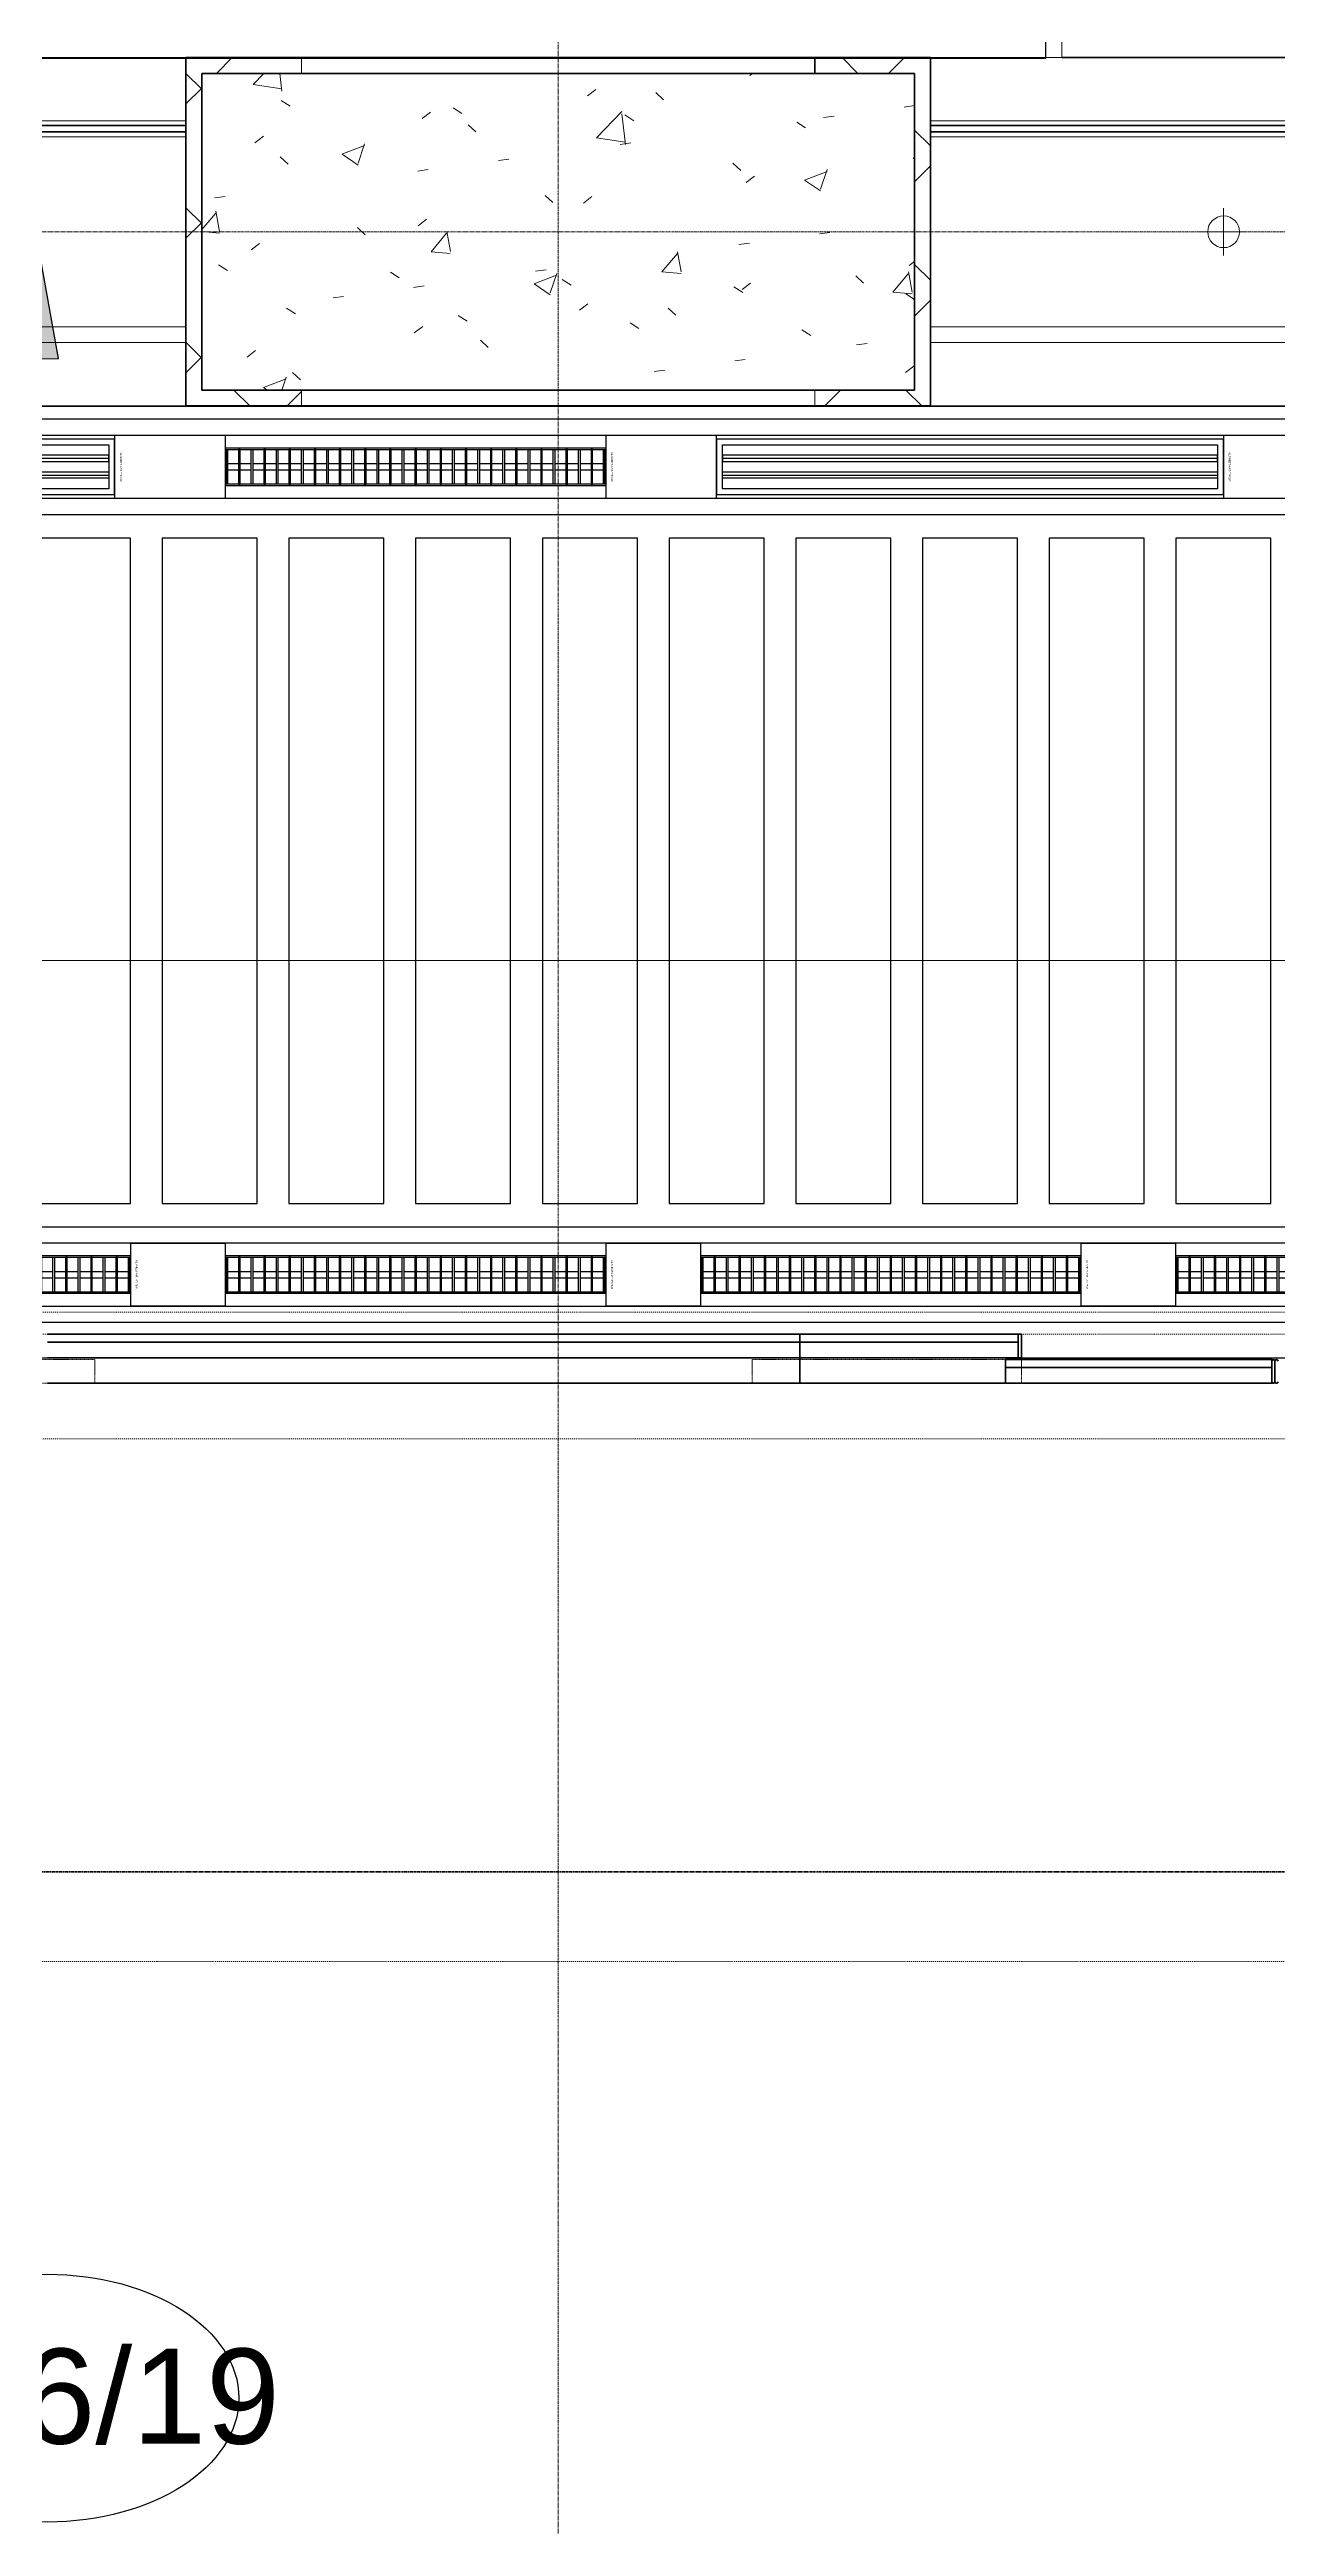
# Model space of a CAD drawing. Header units: millimetres. Extents: x -794868 to -715506, y -16735 to 22434.
# Drawn here: x -780488 to -776612, y -3664 to 4154 of the extents above; entities that cross this region are included whole.
import ezdxf
from ezdxf.enums import TextEntityAlignment as Align
from ezdxf.xclip import XClip

# ---------------------------------------------------------------- set-up
doc = ezdxf.new("R2010")
doc.units = ezdxf.units.MM
doc.header["$XCLIPFRAME"] = 0
for name, pattern in [('DASH', [6.35, 3.175, -3.175]), ('DPA_Grid _ Level 100', [10, 5.5, -1.6, 1.3, -1.6]), ('DPA_Hidden 500', [1.4, 0.8, -0.6])]:
    doc.linetypes.add(name, pattern=pattern)
for name, color, linetype in [('000 - WIPEOUT', 250, 'Continuous'), ('001 - ASCESSORIES', 251, 'Continuous'), ('A04_TUBE SERIES', 2, 'Continuous'), ('A11_ALU.SOLID SHEET', 2, 'Continuous')]:
    doc.layers.add(name, color=color, linetype=linetype)
for name, color, linetype, lineweight in [('A-ANNO-NOTE', 3, 'Continuous', 25), ('A-CLNG', 2, 'Continuous', 9), ('A-COLS', 5, 'Continuous', 70), ('A-COLS-E', 1, 'Continuous', 35), ('A-DETL-GENF', 2, 'Continuous', 9), ('A-GENM', 1, 'Continuous', 9), ('A-GENM-HDLN', 2, 'DPA_Hidden 500', 9), ('A-GLAZ-CURT', 2, 'Continuous', 9), ('A-WALL', 5, 'Continuous', 35), ('A-WALL-FNSH', 2, 'Continuous', 35), ('A-WALL-PATT', 1, 'Continuous', 35), ('E-LITE-EQPM', 2, 'Continuous', 9), ('G-ANNO-SECL', 3, 'Continuous', 9), ('I-WALL-E', 2, 'Continuous', 35), ('Q-SPCQ', 2, 'Continuous', 35), ('Q-SPCQ-HDLN', 2, 'DASH', 9), ('S-GRID', 251, 'Continuous', 9), ('WALL-E', 2, 'Continuous', 35)]:
    doc.layers.add(name, color=color, linetype=linetype, lineweight=lineweight)
doc.styles.add('Arial_2', font='arial.ttf', dxfattribs={"height": 300})
pattern_1 = [(45, (0, 0), (-212.13203, 212.13203), []), (135, (0, 0), (-212.13203, -212.13203), [])]

# ---------------------------------------------------------------- blocks, each defined once
blk = doc.blocks.new('DPA_Speciality_PlatformScreenDoor - Length_135300-12767973-4262-01 ENLARGED UPPER PLATFORM LEVEL - REFLECTED CEILING PLAN - SHEET 3')
at = {"layer": 'A-GENM'}
for p, q in [((60087.5, -250), (59889.7, -250)), ((59889.7, -250), (60087.5, -250)), ((59982.5, -250), (59892.5, -250)), ((59892.5, -250), (59982.5, -250)), ((59992.5, -250), (60082.5, -250)), ((60082.5, -250), (59992.5, -250)), ((60640.3, -330), (60764.1, -330)), ((60650.9, -330), (60704, -330)), ((60700.4, -330), (60753.5, -330)), ((62240.3, -330), (62364.1, -330)), ((62250.9, -330), (62304, -330)), ((62300.4, -330), (62353.5, -330))]:
    blk.add_line(p, q, dxfattribs=at)
at = {"layer": 'A-GENM-HDLN'}
for p, q in [((60387.5, -175), (60387.5, -250)), ((60387.5, -175), (61237.5, -175)), ((61237.5, -250), (61237.5, -175)), ((63312.5, -250), (63312.5, -175)), ((64162.5, -175), (63312.5, -175)), ((60387.5, -250), (61237.5, -250)), ((64162.5, -250), (63312.5, -250))]:
    blk.add_line(p, q, dxfattribs=at)
at = {"layer": 'Q-SPCQ', "linetype": 'DASH', "lineweight": 9}
blk.add_line((3946, 1650), (73451.3, 1650), dxfattribs=at)
at = {"layer": 'Q-SPCQ'}
for p, q in [((59587.5, -245), (59587.5, -180)), ((59587.5, -180), (59587.5, -245)), ((59587.5, -180), (59587.5, -245)), ((59587.5, -245), (59587.5, -180)), ((60437.5, -175), (59597.5, -175)), ((59597.5, -175), (60437.5, -175)), ((59597.5, -175), (59597.5, -225)), ((59597.5, -175), (59597.5, -225)), ((59597.5, -245), (59597.5, -180)), ((59597.5, -180), (59597.5, -245)), ((59597.5, -225), (60437.5, -225)), ((60437.5, -225), (59597.5, -225)), ((59597.5, -250), (59597.5, -225)), ((59597.5, -225), (59597.5, -250)), ((60437.5, -225), (59597.5, -225)), ((59597.5, -225), (59597.5, -250)), ((59597.5, -250), (59597.5, -225)), ((59597.5, -225), (60437.5, -225)), ((60437.5, -225), (59597.5, -225)), ((59597.5, -225), (60437.5, -225)), ((59627.5, -175), (60407.5, -175)), ((60407.5, -175), (59627.5, -175)), ((60407.5, -175), (59627.5, -175)), ((59627.5, -175), (60407.5, -175)), ((60407.5, -225), (59627.5, -225)), ((59627.5, -225), (60407.5, -225)), ((59627.5, -225), (60407.5, -225)), ((60407.5, -225), (59627.5, -225)), ((60387.5, -225), (59647.5, -225)), ((59647.5, -225), (60387.5, -225)), ((60387.5, -225), (59647.5, -225)), ((59647.5, -225), (60387.5, -225)), ((60387.5, -175), (61087.5, -175)), ((60437.5, -225), (60437.5, -175)), ((60437.5, -175), (60437.5, -225)), ((60437.5, -225), (60437.5, -250)), ((60437.5, -225), (60437.5, -250)), ((60437.5, -250), (60437.5, -225)), ((60437.5, -225), (60437.5, -250)), ((61087.5, -175), (61087.5, -330)), ((61087.5, -175), (63462.5, -175)), ((61087.5, -330), (61087.5, -175)), ((61087.5, -200), (61087.5, -175.9)), ((61087.5, -175.9), (61087.5, -200)), ((61087.5, -305), (61087.5, -200)), ((61087.5, -200), (61087.5, -305)), ((59597.5, -250), (60437.5, -250)), ((60437.5, -250), (59597.5, -250)), ((59597.5, -250), (60437.5, -250)), ((60437.5, -250), (59597.5, -250)), ((60387.5, -250), (59647.5, -250)), ((59647.5, -250), (60387.5, -250)), ((60387.5, -250), (59647.5, -250)), ((59647.5, -250), (60387.5, -250)), ((60387.5, -305), (60387.5, -250)), ((60387.5, -250), (60387.5, -330)), ((60397.5, -255), (60387.5, -255)), ((60387.5, -255), (60387.5, -330)), ((60387.5, -330), (60387.5, -255)), ((60387.5, -255), (60397.5, -255)), ((60387.5, -329.1), (60387.5, -305)), ((60397.5, -330), (60397.5, -255)), ((60397.5, -255), (60397.5, -330)), ((61087.5, -255), (60397.5, -255)), ((60397.5, -255), (61087.5, -255)), ((60397.5, -255), (60397.5, -305)), ((60397.5, -255), (60397.5, -305)), ((61087.5, -305), (60397.5, -305)), ((60397.5, -305), (61077.5, -305)), ((60397.5, -305), (60397.5, -330)), ((60397.5, -305), (60397.5, -330)), ((60397.5, -305), (61077.5, -305)), ((61077.5, -305), (60397.5, -305)), ((60397.5, -330), (60397.5, -305)), ((60397.5, -305), (60397.5, -330)), ((61087.5, -305), (60397.5, -305)), ((60397.5, -305), (61087.5, -305)), ((60447.5, -255), (61027.5, -255)), ((61027.5, -255), (60447.5, -255)), ((61037.5, -255), (60447.5, -255)), ((60447.5, -255), (61037.5, -255)), ((61027.5, -305), (60447.5, -305)), ((60447.5, -305), (61027.5, -305)), ((61027.5, -305), (60447.5, -305)), ((60447.5, -305), (61027.5, -305)), ((61037.5, -305), (60447.5, -305)), ((60447.5, -305), (61037.5, -305)), ((60447.5, -305), (61027.5, -305)), ((61027.5, -305), (60447.5, -305)), ((61077.5, -305), (61087.5, -305)), ((63462.5, -255), (61087.5, -255)), ((61087.5, -255), (63462.5, -255)), ((61087.5, -255), (61087.5, -305)), ((61087.5, -255), (61087.5, -305)), ((61087.5, -305), (61087.5, -255)), ((61087.5, -255), (61087.5, -305)), ((61087.5, -329.1), (61087.5, -305)), ((63462.5, -305), (61087.5, -305)), ((61087.5, -305), (61097.5, -305)), ((61087.5, -330), (61087.5, -305)), ((61087.5, -305), (61087.5, -330)), ((63462.5, -305), (61087.5, -305)), ((61087.5, -305), (63462.5, -305)), ((61087.5, -305), (61087.5, -329.1)), ((61087.5, -330), (61087.5, -305)), ((61087.5, -305), (61087.5, -330)), ((61097.5, -305), (63452.5, -305)), ((61097.5, -305), (63452.5, -305)), ((63452.5, -305), (61097.5, -305)), ((63412.5, -255), (61137.5, -255)), ((61137.5, -255), (63412.5, -255)), ((63412.5, -305), (61137.5, -305)), ((61137.5, -305), (63412.5, -305)), ((61147.5, -255), (63402.5, -255)), ((63402.5, -255), (61147.5, -255)), ((63402.5, -305), (61147.5, -305)), ((61147.5, -305), (63402.5, -305)), ((63402.5, -305), (61147.5, -305)), ((61147.5, -305), (63402.5, -305)), ((61147.5, -305), (63402.5, -305)), ((63402.5, -305), (61147.5, -305)), ((63452.5, -305), (63462.5, -305)), ((60387.5, -330), (61087.5, -330)), ((60387.5, -330), (60397.5, -330)), ((60397.5, -330), (60387.5, -330)), ((61077.5, -330), (60397.5, -330)), ((60397.5, -330), (61087.5, -330)), ((60397.5, -330), (61077.5, -330)), ((61077.5, -330), (60397.5, -330)), ((61027.5, -330), (60447.5, -330)), ((60447.5, -330), (61027.5, -330)), ((61027.5, -330), (60447.5, -330)), ((60447.5, -330), (61027.5, -330)), ((61087.5, -330), (61077.5, -330)), ((61087.5, -330), (63462.5, -330)), ((61097.5, -330), (61087.5, -330)), ((61087.5, -330), (63462.5, -330)), ((63452.5, -330), (61097.5, -330)), ((61097.5, -330), (63452.5, -330)), ((63452.5, -330), (61097.5, -330)), ((63402.5, -330), (61147.5, -330)), ((61147.5, -330), (63402.5, -330)), ((63402.5, -330), (61147.5, -330)), ((61147.5, -330), (63402.5, -330)), ((63462.5, -330), (63452.5, -330))]:
    blk.add_line(p, q, dxfattribs=at)
for centre, start, end in [((59582.5, -180), 0, 180), ((59582.5, -180), 60, 120), ((59582.5, -180), 360, 30), ((59592.5, -180), 0, 180), ((59592.5, -180), 150, 180), ((59592.5, -180), 60, 120), ((59592.5, -180), 0, 45), ((59582.5, -245), 180, 0), ((59582.5, -245), 240, 300), ((59582.5, -245), 330, 0), ((59592.5, -245), 180, 210), ((59592.5, -245), 180, 360), ((59592.5, -245), 240, 300), ((59592.5, -245), 330, 360)]:
    blk.add_arc(centre, 5, start, end, dxfattribs=at)
at = {"layer": 'Q-SPCQ-HDLN'}
for p, q in [((73451.3, 0), (3946, 0)), ((73451.3, -330), (3946, -330)), ((73451.3, -400), (3946, -400))]:
    blk.add_line(p, q, dxfattribs=at)
blk = doc.blocks.new('Ceiling Tags - Ceiling Tags-9510765-4262-01 ENLARGED UPPER PLATFORM LEVEL - REFLECTED CEILING PLAN - SHEET 3')
at = {"layer": 'A-ANNO-NOTE'}
blk.add_ellipse((0, 0), major_axis=(6.049, 0), ratio=0.646436, dxfattribs=at)
blk = doc.blocks.new('DPA_AN_Section Line - UP-Left-16608795-4262-01 ENLARGED UPPER PLATFORM LEVEL - REFLECTED CEILING PLAN - SHEET 3')
at = {"layer": 'A-ANNO-NOTE', "lineweight": 9}
blk.add_line((7.5, 0), (170, 0), dxfattribs=at)
blk = doc.blocks.new('*U1978')
at = {"layer": 'S-GRID', "linetype": 'DPA_Grid _ Level 100'}
for p, q in [((-34200, -19375), (-34200, 17498.2)), ((23665.1, 0), (-49286.1, 0))]:
    blk.add_line(p, q, dxfattribs=at)
blk = doc.blocks.new('Ceilings 35 - Ceilings 30-4374427-4262-01 ENLARGED UPPER PLATFORM LEVEL - REFLECTED CEILING PLAN - SHEET 3')
at = {"layer": 'A-CLNG'}
for p, q in [((-777189, 4129), (-777189, 7894)), ((-777189, 7894), (-777189, 4129)), ((-777138.4, 7894), (-777189, 7894)), ((-777138.4, 7894), (-777189, 7894)), ((-777138.4, 4129), (-777138.4, 7894)), ((-777138.4, 7894), (-777138.4, 4129)), ((-777138.4, 4129), (-777189, 4129)), ((-777189, 4129), (-777138.4, 4129))]:
    blk.add_line(p, q, dxfattribs=at)
blk = doc.blocks.new('System Panel - DPA-AR_Metal Ceiling Rectangular Panel-V17-4262-01 ENLARGED UPPER PLATFORM LEVEL - REFLECTED CEILING PLAN - SHEET 3')
at = {"layer": 'A-GLAZ-CURT'}
for p, q in [((-780057.4, 4129), (-782182.4, 4129)), ((-782182.4, 4129), (-782182.4, 3929)), ((-782182.4, 3929), (-782182.4, 4129)), ((-782182.4, 4129), (-780057.4, 4129)), ((-782182.4, 3929), (-780057.4, 3929)), ((-780057.4, 3929), (-782182.4, 3929))]:
    blk.add_line(p, q, dxfattribs=at)
blk = doc.blocks.new('System Panel - DPA-AR_Metal Ceiling Rectangular Panel-V19-4262-01 ENLARGED UPPER PLATFORM LEVEL - REFLECTED CEILING PLAN - SHEET 3')
at = {"layer": 'A-GLAZ-CURT'}
for p, q in [((-780057.4, 3229), (-782182.4, 3229)), ((-782182.4, 3229), (-782182.4, 3029)), ((-782182.4, 3029), (-782182.4, 3229)), ((-782182.4, 3229), (-780057.4, 3229)), ((-782182.4, 3029), (-780057.4, 3029)), ((-780057.4, 3029), (-782182.4, 3029))]:
    blk.add_line(p, q, dxfattribs=at)
blk = doc.blocks.new('System Panel - DPA-AR_Metal Ceiling Rectangular Panel-V21-4262-01 ENLARGED UPPER PLATFORM LEVEL - REFLECTED CEILING PLAN - SHEET 3')
at = {"layer": 'A-GLAZ-CURT'}
for p, q in [((-780057.4, 3879), (-782182.4, 3879)), ((-782182.4, 3879), (-782182.4, 3279)), ((-782182.4, 3279), (-782182.4, 3879)), ((-782182.4, 3879), (-780057.4, 3879)), ((-782182.4, 3279), (-780057.4, 3279)), ((-780057.4, 3279), (-782182.4, 3279))]:
    blk.add_line(p, q, dxfattribs=at)
blk = doc.blocks.new('System Panel - DPA-AR_Metal Ceiling Rectangular Panel-13139266-4262-01 ENLARGED UPPER PLATFORM LEVEL - REFLECTED CEILING PLAN - SHEET 3')
at = {"layer": 'A-GLAZ-CURT'}
for p, q in [((-786982.4, 4129), (-789107.4, 4129)), ((-789107.4, 4129), (-789107.4, 3929)), ((-789107.4, 3929), (-789107.4, 4129)), ((-789107.4, 4129), (-786982.4, 4129)), ((-786982.4, 3929), (-786982.4, 4129)), ((-786982.4, 4129), (-786982.4, 3929)), ((-789107.4, 3929), (-786982.4, 3929)), ((-786982.4, 3929), (-789107.4, 3929))]:
    blk.add_line(p, q, dxfattribs=at)
blk = doc.blocks.new('System Panel - DPA-AR_Metal Ceiling Rectangular Panel-13139320-4262-01 ENLARGED UPPER PLATFORM LEVEL - REFLECTED CEILING PLAN - SHEET 3')
at = {"layer": 'A-GLAZ-CURT'}
for p, q in [((-786982.4, 3879), (-789107.4, 3879)), ((-789107.4, 3879), (-789107.4, 3279)), ((-789107.4, 3279), (-789107.4, 3879)), ((-789107.4, 3879), (-786982.4, 3879)), ((-786982.4, 3279), (-786982.4, 3879)), ((-786982.4, 3879), (-786982.4, 3279)), ((-789107.4, 3279), (-786982.4, 3279)), ((-786982.4, 3279), (-789107.4, 3279))]:
    blk.add_line(p, q, dxfattribs=at)
blk = doc.blocks.new('*U685')
at = {"layer": 'A-CLNG'}
blk.add_blockref('Ceilings 35 - Ceilings 30-4374427-4262-01 ENLARGED UPPER PLATFORM LEVEL - REFLECTED CEILING PLAN - SHEET 3', (744528.6, -3579), dxfattribs=at)
at = {"layer": 'A-GLAZ-CURT'}
for name, p in [('System Panel - DPA-AR_Metal Ceiling Rectangular Panel-V17-4262-01 ENLARGED UPPER PLATFORM LEVEL - REFLECTED CEILING PLAN - SHEET 3', (744682.4, -3579)), ('System Panel - DPA-AR_Metal Ceiling Rectangular Panel-13139266-4262-01 ENLARGED UPPER PLATFORM LEVEL - REFLECTED CEILING PLAN - SHEET 3', (756082.4, -3579)), ('System Panel - DPA-AR_Metal Ceiling Rectangular Panel-V21-4262-01 ENLARGED UPPER PLATFORM LEVEL - REFLECTED CEILING PLAN - SHEET 3', (744682.4, -3579)), ('System Panel - DPA-AR_Metal Ceiling Rectangular Panel-13139320-4262-01 ENLARGED UPPER PLATFORM LEVEL - REFLECTED CEILING PLAN - SHEET 3', (756082.4, -3579)), ('System Panel - DPA-AR_Metal Ceiling Rectangular Panel-V19-4262-01 ENLARGED UPPER PLATFORM LEVEL - REFLECTED CEILING PLAN - SHEET 3', (744682.4, -3579)), ('System Panel - DPA-AR_Metal Ceiling Rectangular Panel-13139266-4262-01 ENLARGED UPPER PLATFORM LEVEL - REFLECTED CEILING PLAN - SHEET 3', (756082.4, -4479))]:
    blk.add_blockref(name, p, dxfattribs=at)
blk = doc.blocks.new('LGF_DL_SAA_LowPower_DL1a - LGF_DL_SAA_LowPower_DL1a-8832329-4160-01 UPPER PLATFORM LEVEL - REFLECTED CEILING PLAN')
at = {"layer": 'A-DETL-GENF'}
for p, q in [((72.5, 0), (-72.5, 0)), ((0, 75), (0, -75))]:
    blk.add_line(p, q, dxfattribs=at)
blk.add_circle((0, 0), 50, dxfattribs=at)
blk = doc.blocks.new('C-1-PP19-AR-4160-01-B_20250902-175713_EXDOWNLIGHT')
at = {"layer": 'E-LITE-EQPM', "extrusion": (0, 0, -1), "rotation": 180}
blk.add_blockref('LGF_DL_SAA_LowPower_DL1a - LGF_DL_SAA_LowPower_DL1a-8832329-4160-01 UPPER PLATFORM LEVEL - REFLECTED CEILING PLAN', (32099.6, -0.2), dxfattribs=at)
blk = doc.blocks.new('*U698')
at = {"layer": 'A11_ALU.SOLID SHEET', "color": 0}
blk.add_lwpolyline([(350, -98.8), (350, 98.8), (0, 98.8), (0, -98.8)], close=True, dxfattribs=at)
at = {"layer": 'Defpoints', "color": 250}
blk.add_point((0, 0), dxfattribs=at)
blk.add_text('AL.SHEET-HAT-TYPE-R', height=6, rotation=270, dxfattribs=at).set_placement((15, 0), align=Align.BOTTOM_CENTER)
blk = doc.blocks.new('*U700')
at = {"layer": '001 - ASCESSORIES', "color": 0, "linetype": 'ByBlock'}
blk.add_lwpolyline([(800, 87.5), (-800, 87.5), (-800, -87.5), (800, -87.5)], close=True, dxfattribs=at)
at = {"layer": '001 - ASCESSORIES', "linetype": 'ByBlock'}
for points in [[(-781.5, 69), (781.5, 69), (781.5, -69), (-781.5, -69)], [(781.5, 36.3), (-781.5, 36.3), (-781.5, 16.3), (781.5, 16.3)], [(-781.5, -16.3), (781.5, -16.3), (781.5, -36.3), (-781.5, -36.3)]]:
    blk.add_lwpolyline(points, close=True, dxfattribs=at)
for points in [[(781.5, 26.3), (-781.5, 26.3)], [(-781.5, -26.3), (781.5, -26.3)]]:
    blk.add_lwpolyline(points, dxfattribs=at)
blk = doc.blocks.new('*U695')
at = {"color": 1}
blk.add_wipeout([(600, -60), (-600, -60), (-600, 60), (600, 60)], dxfattribs=at).dxf.layer = '000 - WIPEOUT'
at = {"layer": '001 - ASCESSORIES', "color": 0}
blk.add_lwpolyline([(600, -60), (-600, -60), (-600, 60), (600, 60)], close=True, dxfattribs=at)
at = {"layer": '001 - ASCESSORIES'}
for points in [[(-593.5, -55), (-598.5, -55), (-598.5, 55), (-593.5, 55)], [(595, -55), (-595, -55), (-595, 55), (595, 55)], [(-558.8, -55), (-553.8, -55), (-553.8, 55), (-558.8, 55)], [(-514, -55), (-519, -55), (-519, 55), (-514, 55)], [(-479.3, -55), (-474.3, -55), (-474.3, 55), (-479.3, 55)], [(-434.6, -55), (-439.6, -55), (-439.6, 55), (-434.6, 55)], [(-399.8, -55), (-394.8, -55), (-394.8, 55), (-399.8, 55)], [(-355.1, -55), (-360.1, -55), (-360.1, 55), (-355.1, 55)], [(-320.4, -55), (-315.4, -55), (-315.4, 55), (-320.4, 55)], [(-275.6, -55), (-280.6, -55), (-280.6, 55), (-275.6, 55)], [(-240.9, -55), (-235.9, -55), (-235.9, 55), (-240.9, 55)], [(-196.2, -55), (-201.2, -55), (-201.2, 55), (-196.2, 55)], [(-161.4, -55), (-156.4, -55), (-156.4, 55), (-161.4, 55)], [(-116.7, -55), (-121.7, -55), (-121.7, 55), (-116.7, 55)], [(-82, -55), (-77, -55), (-77, 55), (-82, 55)], [(-37.2, -55), (-42.2, -55), (-42.2, 55), (-37.2, 55)], [(-2.5, -55), (2.5, -55), (2.5, 55), (-2.5, 55)], [(42.2, -55), (37.2, -55), (37.2, 55), (42.2, 55)], [(77, -55), (82, -55), (82, 55), (77, 55)], [(121.7, -55), (116.7, -55), (116.7, 55), (121.7, 55)], [(156.4, -55), (161.4, -55), (161.4, 55), (156.4, 55)], [(201.2, -55), (196.2, -55), (196.2, 55), (201.2, 55)], [(235.9, -55), (240.9, -55), (240.9, 55), (235.9, 55)], [(280.6, -55), (275.6, -55), (275.6, 55), (280.6, 55)], [(315.4, -55), (320.4, -55), (320.4, 55), (315.4, 55)], [(360.1, -55), (355.1, -55), (355.1, 55), (360.1, 55)], [(394.8, -55), (399.8, -55), (399.8, 55), (394.8, 55)], [(439.6, -55), (434.6, -55), (434.6, 55), (439.6, 55)], [(474.3, -55), (479.3, -55), (479.3, 55), (474.3, 55)], [(519, -55), (514, -55), (514, 55), (519, 55)], [(553.8, -55), (558.8, -55), (558.8, 55), (553.8, 55)], [(598.5, -55), (593.5, -55), (593.5, 55), (598.5, 55)]]:
    blk.add_lwpolyline(points, close=True, dxfattribs=at)
for points in [[(-593.5, 10), (-558.8, 10)], [(-553.8, 10), (-519, 10)], [(-514, 10), (-479.3, 10)], [(-474.3, 10), (-439.6, 10)], [(-434.6, 10), (-399.8, 10)], [(-394.8, 10), (-360.1, 10)], [(-355.1, 10), (-320.4, 10)], [(-315.4, 10), (-280.6, 10)], [(-275.6, 10), (-240.9, 10)], [(-235.9, 10), (-201.2, 10)], [(-196.2, 10), (-161.4, 10)], [(-156.4, 10), (-121.7, 10)], [(-116.7, 10), (-82, 10)], [(-77, 10), (-42.2, 10)], [(-37.2, 10), (-2.5, 10)], [(2.5, 10), (37.2, 10)], [(42.2, 10), (77, 10)], [(82, 10), (116.7, 10)], [(121.7, 10), (156.4, 10)], [(161.4, 10), (196.2, 10)], [(201.2, 10), (235.9, 10)], [(240.9, 10), (275.6, 10)], [(280.6, 10), (315.4, 10)], [(320.4, 10), (355.1, 10)], [(360.1, 10), (394.8, 10)], [(399.8, 10), (434.6, 10)], [(439.6, 10), (474.3, 10)], [(479.3, 10), (514, 10)], [(519, 10), (553.8, 10)], [(558.8, 10), (593.5, 10)], [(-593.5, -10), (-558.8, -10)], [(-553.8, -10), (-519, -10)], [(-514, -10), (-479.3, -10)], [(-474.3, -10), (-439.6, -10)], [(-434.6, -10), (-399.8, -10)], [(-394.8, -10), (-360.1, -10)], [(-355.1, -10), (-320.4, -10)], [(-315.4, -10), (-280.6, -10)], [(-275.6, -10), (-240.9, -10)], [(-235.9, -10), (-201.2, -10)], [(-196.2, -10), (-161.4, -10)], [(-156.4, -10), (-121.7, -10)], [(-116.7, -10), (-82, -10)], [(-77, -10), (-42.2, -10)], [(-37.2, -10), (-2.5, -10)], [(2.5, -10), (37.2, -10)], [(42.2, -10), (77, -10)], [(82, -10), (116.7, -10)], [(121.7, -10), (156.4, -10)], [(161.4, -10), (196.2, -10)], [(201.2, -10), (235.9, -10)], [(240.9, -10), (275.6, -10)], [(280.6, -10), (315.4, -10)], [(320.4, -10), (355.1, -10)], [(360.1, -10), (394.8, -10)], [(399.8, -10), (434.6, -10)], [(439.6, -10), (474.3, -10)], [(479.3, -10), (514, -10)], [(519, -10), (553.8, -10)], [(558.8, -10), (593.5, -10)]]:
    blk.add_lwpolyline(points, dxfattribs=at)
blk = doc.blocks.new('*U703')
at = {"layer": 'A11_ALU.SOLID SHEET', "color": 0}
blk.add_lwpolyline([(300, -98.8), (300, 98.8), (0, 98.8), (0, -98.8)], close=True, dxfattribs=at)
at = {"layer": 'Defpoints', "color": 250}
blk.add_point((0, 0), dxfattribs=at)
blk.add_text('AL.SHEET-HAT-TYPE-R', height=6, rotation=270, dxfattribs=at).set_placement((15, 0), align=Align.BOTTOM_CENTER)
blk = doc.blocks.new('*U721')
blk.add_attdef('EXTR.OVL-LENGTH_', (-25, -59.1), '', height=5)
blk.add_wipeout([(-25, 0), (25, 0), (25, 67400), (-25, 67400)]).dxf.layer = '000 - WIPEOUT'
at = {"layer": 'A04_TUBE SERIES', "color": 0}
blk.add_lwpolyline([(-25, 0), (25, 0), (25, 67400), (-25, 67400)], close=True, dxfattribs=at)
blk = doc.blocks.new('*U723')
blk.add_attdef('EXTR.OVL-LENGTH_', (-25, -59.1), '', height=5)
blk.add_wipeout([(-25, 0), (25, 0), (25, 67400), (-25, 67400)]).dxf.layer = '000 - WIPEOUT'
at = {"layer": 'A04_TUBE SERIES', "color": 0}
blk.add_lwpolyline([(-25, 0), (25, 0), (25, 67400), (-25, 67400)], close=True, dxfattribs=at)
blk = doc.blocks.new('*U725')
blk.add_attdef('EXTR.OVL-LENGTH_', (-25, -59.1), '', height=5)
blk.add_wipeout([(-25, 0), (25, 0), (25, 67400), (-25, 67400)]).dxf.layer = '000 - WIPEOUT'
at = {"layer": 'A04_TUBE SERIES', "color": 0}
blk.add_lwpolyline([(-25, 0), (25, 0), (25, 67400), (-25, 67400)], close=True, dxfattribs=at)
blk = doc.blocks.new('*U847')
at = {"color": 3}
for points in [[(-1050, -25650), (1050, -25650), (1050, -25950), (-1050, -25950)], [(-1050, -26050), (1050, -26050), (1050, -26350), (-1050, -26350)], [(-1050, -26450), (1050, -26450), (1050, -26750), (-1050, -26750)], [(-1050, -26850), (1050, -26850), (1050, -27150), (-1050, -27150)], [(-1050, -27250), (1050, -27250), (1050, -27550), (-1050, -27550)], [(-1050, -27650), (1050, -27650), (1050, -27950), (-1050, -27950)], [(-1050, -28050), (1050, -28050), (1050, -28350), (-1050, -28350)], [(-1050, -28450), (1050, -28450), (1050, -28750), (-1050, -28750)], [(-1050, -28850), (1050, -28850), (1050, -29150), (-1050, -29150)], [(-1050, -29250), (1050, -29250), (1050, -29550), (-1050, -29550)]]:
    blk.add_wipeout(points, dxfattribs=at).dxf.layer = '000 - WIPEOUT'
at = {"layer": 'A11_ALU.SOLID SHEET', "color": 0, "linetype": 'ByBlock'}
for points in [[(-1050, -25950), (1050, -25950), (1050, -25650), (-1050, -25650)], [(-1050, -26350), (1050, -26350), (1050, -26050), (-1050, -26050)], [(-1050, -26750), (1050, -26750), (1050, -26450), (-1050, -26450)], [(-1050, -27150), (1050, -27150), (1050, -26850), (-1050, -26850)], [(-1050, -27550), (1050, -27550), (1050, -27250), (-1050, -27250)], [(-1050, -27950), (1050, -27950), (1050, -27650), (-1050, -27650)], [(-1050, -28350), (1050, -28350), (1050, -28050), (-1050, -28050)], [(-1050, -28750), (1050, -28750), (1050, -28450), (-1050, -28450)], [(-1050, -29150), (1050, -29150), (1050, -28850), (-1050, -28850)], [(-1050, -29550), (1050, -29550), (1050, -29250), (-1050, -29250)]]:
    blk.add_lwpolyline(points, close=True, dxfattribs=at)
blk = doc.blocks.new('*U2281')
for points in [[(-35296.6, 2495), (-44500, 2495), (-44500, 4315), (-47139.6, 4315), (-47139.6, 548), (-32660.4, 548), (-32660.4, 4315), (-35296.6, 4315)], [(27650, -552), (-107450, -552), (-107450, -3555), (27650, -3555)]]:
    blk.add_lwpolyline(points, close=True)
for p in [(-36400, -742), (-36400, -742), (-32900, -742), (-32900, -742)]:
    blk.add_blockref('*U700', p)
at = {"layer": 'A11_ALU.SOLID SHEET', "color": 1}
for name, p in [('*U698', (-35600, -742)), ('*U698', (-34050, -742)), ('*U698', (-34050, -742)), ('*U698', (-32100, -742)), ('*U698', (-32100, -742)), ('*U703', (-34050, -3292))]:
    blk.add_blockref(name, p, dxfattribs=at)
for p in [(-34650, -742), (-36150, -3292), (-33150, -3292)]:
    blk.add_blockref('*U695', p)
at = {"layer": 'A11_ALU.SOLID SHEET', "color": 0, "linetype": 'ByBlock', "rotation": 270}
blk.add_blockref('*U847', (-6300, -2017), dxfattribs=at)
at = {"layer": 'A11_ALU.SOLID SHEET', "color": 1}
for name, p in [('*U698', (-35600, -742)), ('*U703', (-35550, -3292)), ('*U703', (-32550, -3292))]:
    blk.add_blockref(name, p, dxfattribs=at)
for p in [(-34650, -742), (-34650, -3292), (-31650, -3292)]:
    blk.add_blockref('*U695', p)
at = {"layer": 'A04_TUBE SERIES', "color": 0, "linetype": 'ByBlock', "rotation": 270}
for name, p in [('*U721', (-39850, -617)), ('*U723', (-39850, -867)), ('*U725', (-39850, -3167)), ('*U725', (-39850, -3417))]:
    blk.add_blockref(name, p, dxfattribs=at)

msp = doc.modelspace()

# ---------------------------------------------------------------- linework, layer by layer
at = {"layer": 'G-ANNO-SECL', "linetype": 'DPA_Grid _ Level 100', "lineweight": 50}
msp.add_line((-790897.2, -1598.3), (-718440.1, -1598.3), dxfattribs=at)

# ---------------------------------------------------------------- block references
at = {"layer": 'A-ANNO-NOTE', "xscale": 100, "yscale": 100, "zscale": 100}
msp.add_blockref('Ceiling Tags - Ceiling Tags-9510765-4262-01 ENLARGED UPPER PLATFORM LEVEL - REFLECTED CEILING PLAN - SHEET 3', (-780495.2, -3259.4), dxfattribs=at)
at = {"layer": 'A11_ALU.SOLID SHEET'}
ref = msp.add_blockref('*U2281', (-744682.4, 3579), dxfattribs=at)
XClip(ref).set_block_clipping_path([(-45801.3280238605, -9620.0077451947), (23704.0078937773, 10334.9999958097)])

# ---------------------------------------------------------------- texts
at = {"layer": 'A-ANNO-NOTE', "lineweight": 9, "insert": (-781251.6, -3103.2), "char_height": 300, "width": 1835.864, "attachment_point": 1, "style": 'Arial_2'}
msp.add_mtext('C-06/19', dxfattribs=at)

# ---------------------------------------------------------------- next in the draw order: hatches: boundary and pattern name
at = {"layer": 'A-ANNO-NOTE'}
msp.add_hatch(color=256, dxfattribs=at).paths.add_polyline_path([(-780513.4, 3478.6), (-780565.2, 3178.4), (-780459.5, 3178.8)])
at = {"layer": 'A-COLS-E', "lineweight": 9}
h = msp.add_hatch(dxfattribs=at)
h.set_pattern_fill('FP_1', color=256, style=0, pattern_type=2)
h.set_pattern_definition([(50, (0, 0), (728.7365, -63.7558), [76.2, -838.2]), (355, (0, 0), (-140.9716, 764.2276), [60.96, -670.56]), (100.451, (60.7, -5.3), (587.77, 700.46675), [64.76, -712.36]), (46.184, (0, 203.2), (1084.3162, -168.171), [114.3, -1257.3]), (96.636, (90.4, 189.2), (949.6099, 989.7098), [97.14, -1068.54]), (351.184, (0, 203.2), (949.6206, 989.7012), [91.44, -1005.84]), (21, (101.6, 152.4), (606.45787, -409.06057), [76.2, -838.2]), (326, (101.6, 152.4), (247.20834, 736.7529), [60.96, -670.56]), (71.451, (152.14, 118.3), (853.66825, 327.6855), [64.76, -712.36]), (37.5, (0, 0), (12.35469, 338.22012), [33.528, -628.904, 33.528, -647.192, -673.1]), (37.5, (0, 0), (12.35469, 338.22012), [-1343.152, 33.528, -639.572]), (7.5, (0, 0), (267.27887, 400.72213), [33.528, -354.584, 33.528, -613.664, -256.54]), (7.5, (0, 0), (267.27887, 400.72213), [-1035.304, 33.528, -223.012]), (327.5, (-226.57, 0), (542.36333, -22.91534), [33.528, -220.472, 33.528, -758.952, -1051.56]), (327.5, (-226.57, 0), (542.36333, -22.91534), [-1046.48, 33.528, -1018.032]), (317.5, (-328.17, 0), (592.51696, 101.7071), [33.528, -296.672, 33.528, -492.76, -746.76]), (317.5, (-328.17, 0), (592.51696, 101.7071), [-856.488, 33.528, -713.232])])
h.paths.add_polyline_path([(-777757.4, 3079), (-777757.4, 4079), (-780007.4, 4079), (-780007.4, 3079), (-779623.5, 3079)])
at = {"layer": 'A-WALL-PATT', "lineweight": 9}
h = msp.add_hatch(dxfattribs=at)
h.set_pattern_fill('FP_3', color=256, style=0, pattern_type=2)
h.set_pattern_definition(pattern_1)
h.paths.add_polyline_path([(-780057.4, 3029), (-780007.4, 3029), (-780007.4, 4129), (-780057.4, 4129), (-780057.4, 3755.8)])
h = msp.add_hatch(dxfattribs=at)
h.set_pattern_fill('FP_3', color=256, style=0, pattern_type=2)
h.set_pattern_definition(pattern_1)
h.paths.add_polyline_path([(-779692.4, 4079), (-779692.4, 4129), (-780007.4, 4129), (-780007.4, 4079)])
h.paths.add_polyline_path([(-778072.3, 4079), (-777757.4, 4079), (-777757.4, 4129), (-778072.3, 4129)])
h = msp.add_hatch(dxfattribs=at)
h.set_pattern_fill('FP_3', color=256, style=0, pattern_type=2)
h.set_pattern_definition(pattern_1)
h.paths.add_polyline_path([(-777757.4, 3079), (-777707.4, 3079), (-777707.4, 4129), (-777757.4, 4129), (-777757.4, 3755.8)])
h = msp.add_hatch(dxfattribs=at)
h.set_pattern_fill('FP_3', color=256, style=0, pattern_type=2)
h.set_pattern_definition(pattern_1)
h.paths.add_polyline_path([(-777707.4, 3029), (-777707.4, 3079), (-778072.3, 3079), (-778072.3, 3029)])
h.paths.add_polyline_path([(-780007.4, 3029), (-779692.4, 3029), (-779692.4, 3079), (-780007.4, 3079)])

# ---------------------------------------------------------------- next in the draw order: linework, layer by layer
at = {"layer": 'A-ANNO-NOTE'}
for p, q in [((-780459.5, 3178.8), (-780513.4, 3478.6)), ((-780565.2, 3178.4), (-780459.5, 3178.8))]:
    msp.add_line(p, q, dxfattribs=at)
at = {"layer": 'A-COLS'}
for p, q in [((-780007.4, 3079), (-780007.4, 4079)), ((-780007.4, 4079), (-777757.4, 4079)), ((-777757.4, 4079), (-777757.4, 3079)), ((-777757.4, 3079), (-780007.4, 3079))]:
    msp.add_line(p, q, dxfattribs=at)
at = {"layer": 'A-WALL', "lineweight": 9}
for p, q in [((-779692.4, 4129), (-779692.4, 4079)), ((-779692.4, 4079), (-779692.4, 4129)), ((-779692.4, 3079), (-779692.4, 3029)), ((-779692.4, 3029), (-779692.4, 3079)), ((-778072.3, 3029), (-778072.3, 3079)), ((-778072.3, 3079), (-778072.3, 3029))]:
    msp.add_line(p, q, dxfattribs=at)
at = {"layer": 'A-WALL-FNSH', "color": 250}
for p, q in [((-780057.4, 3029), (-780057.4, 4129)), ((-780057.4, 4129), (-780007.4, 4129)), ((-780007.4, 4129), (-779692.4, 4129)), ((-780007.4, 4079), (-780007.4, 3079)), ((-779692.4, 4079), (-780007.4, 4079)), ((-779692.4, 4129), (-778072.3, 4129)), ((-778072.3, 4079), (-779692.4, 4079)), ((-778072.3, 4129), (-777757.4, 4129)), ((-778072.3, 4079), (-778072.3, 4129)), ((-778072.3, 4129), (-778072.3, 4079)), ((-777757.4, 4079), (-778072.3, 4079)), ((-777757.4, 4129), (-777707.4, 4129)), ((-777757.4, 3079), (-777757.4, 4079)), ((-777707.4, 4129), (-777707.4, 3079)), ((-780007.4, 3079), (-779692.4, 3079)), ((-779692.4, 3079), (-778072.3, 3079)), ((-778072.3, 3079), (-777757.4, 3079)), ((-777707.4, 3079), (-777707.4, 3029)), ((-780007.4, 3029), (-780057.4, 3029)), ((-779692.4, 3029), (-780007.4, 3029)), ((-778072.3, 3029), (-779692.4, 3029)), ((-777707.4, 3029), (-778072.3, 3029))]:
    msp.add_line(p, q, dxfattribs=at)
at = {"layer": 'I-WALL-E'}
for p, q in [((-780057.4, 3914), (-784572.4, 3914)), ((-784572.4, 3914), (-780057.4, 3914)), ((-780057.4, 3914), (-784572.4, 3914)), ((-784572.4, 3914), (-780057.4, 3914)), ((-780057.4, 3914), (-784572.4, 3914)), ((-784572.4, 3914), (-780057.4, 3914)), ((-780057.4, 3914), (-780057.4, 3894)), ((-780057.4, 3914), (-780057.4, 3894)), ((-780057.4, 3914), (-780057.4, 3894)), ((-777707.4, 3914), (-768657.4, 3914)), ((-768657.4, 3914), (-777707.4, 3914)), ((-777707.4, 3894), (-777707.4, 3914)), ((-777707.4, 3914), (-768657.4, 3914)), ((-768657.4, 3914), (-777707.4, 3914)), ((-777707.4, 3894), (-777707.4, 3914)), ((-777707.4, 3914), (-768657.4, 3914)), ((-768657.4, 3914), (-777707.4, 3914)), ((-777707.4, 3894), (-777707.4, 3914)), ((-780057.4, 3894), (-784572.4, 3894)), ((-784572.4, 3894), (-780057.4, 3894)), ((-780057.4, 3894), (-784572.4, 3894)), ((-784572.4, 3894), (-780057.4, 3894)), ((-780057.4, 3894), (-784572.4, 3894)), ((-784572.4, 3894), (-780057.4, 3894)), ((-777707.4, 3894), (-768657.4, 3894)), ((-768657.4, 3894), (-777707.4, 3894)), ((-777707.4, 3894), (-768657.4, 3894)), ((-768657.4, 3894), (-777707.4, 3894)), ((-777707.4, 3894), (-768657.4, 3894)), ((-768657.4, 3894), (-777707.4, 3894))]:
    msp.add_line(p, q, dxfattribs=at)
at = {"layer": 'WALL-E'}
for p, q in [((-778072.3, 4129), (-779692.4, 4129)), ((-779692.4, 4079), (-778072.3, 4079)), ((-778072.3, 4079), (-778072.3, 4129)), ((-768657.4, 4129), (-777292.1, 4129)), ((-777292.1, 4129), (-766357.3, 4129)), ((-778072.3, 3079), (-779692.4, 3079)), ((-779692.4, 3029), (-778072.3, 3029))]:
    msp.add_line(p, q, dxfattribs=at)

# ---------------------------------------------------------------- next in the draw order: block references
for name in ['*U1978', '*U685']:
    msp.add_blockref(name, (-744682.4, 3579))
ref = msp.add_blockref('C-1-PP19-AR-4160-01-B_20250902-175713_EXDOWNLIGHT', (-744682.4, 3579))
XClip(ref).set_block_clipping_path([(-45801.3280238605, -9620.0077451947), (23704.0078937773, 10334.9999958097)])
at = {"layer": 'A-ANNO-NOTE', "xscale": 100, "yscale": 100, "zscale": 100, "rotation": 180}
msp.add_blockref('DPA_AN_Section Line - UP-Left-16608795-4262-01 ENLARGED UPPER PLATFORM LEVEL - REFLECTED CEILING PLAN - SHEET 3', (-774457.4, 1279), dxfattribs=at)
at = {"layer": 'Q-SPCQ', "rotation": 180}
msp.add_blockref('DPA_Speciality_PlatformScreenDoor - Length_135300-12767973-4262-01 ENLARGED UPPER PLATFORM LEVEL - REFLECTED CEILING PLAN - SHEET 3', (-717032.4, -231), dxfattribs=at)

doc.saveas('drawing.dxf')
